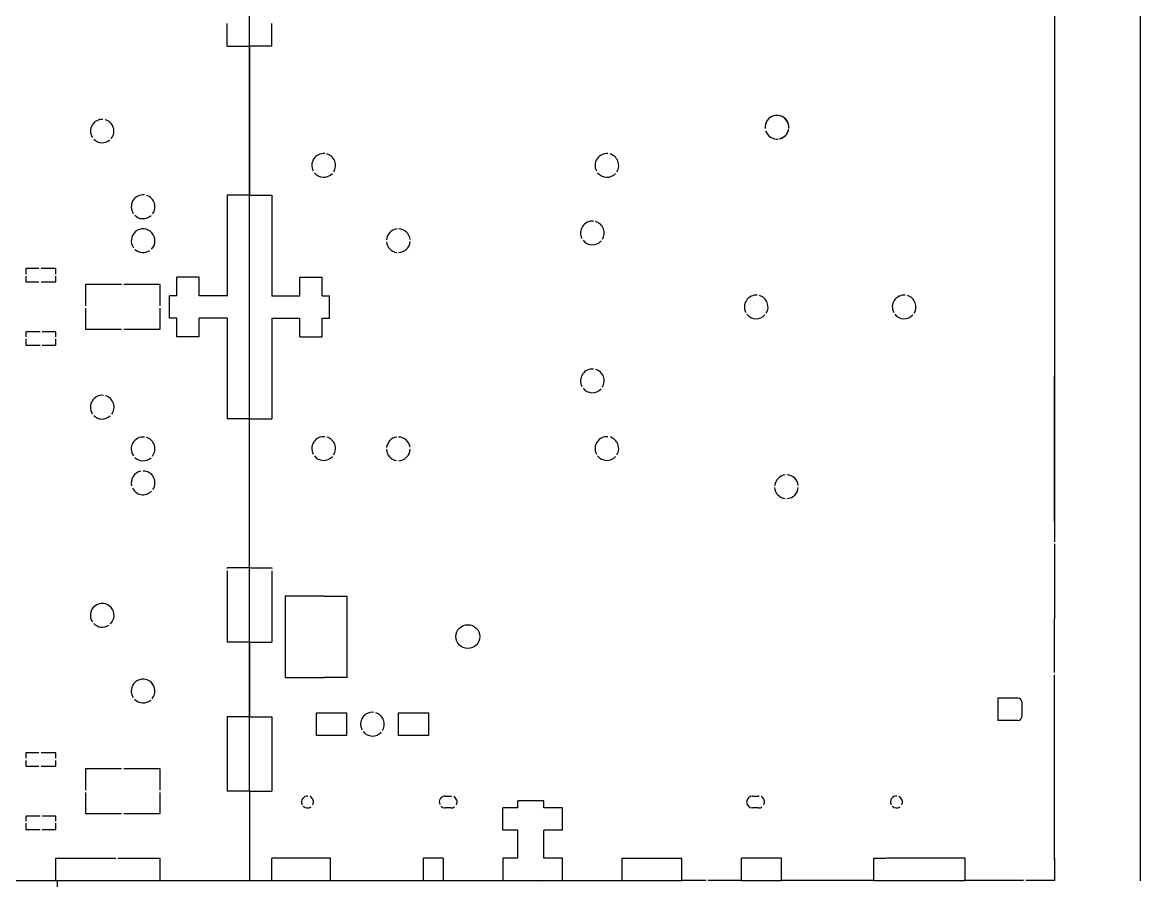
# Model space of a CAD drawing. Header units: centimetres. Extents: x 2209.6 to 2271.7, y 2362.7 to 2417.2.
# Drawn here: x 2225.64 to 2240.64, y 2374.61 to 2386.13 of the extents above; entities that cross this region are included whole.
import ezdxf

# ---------------------------------------------------------------- set-up
doc = ezdxf.new("R2010")
doc.units = ezdxf.units.CM

msp = doc.modelspace()

# ---------------------------------------------------------------- linework, layer by layer
at = {"color": 7, "linetype": 'Continuous', "lineweight": 25}
for p, q in [((2239.489, 2390.006), (2239.489, 2379.155)), ((2228.389, 2385.806), (2228.389, 2386.111)), ((2228.989, 2385.806), (2228.989, 2386.111)), ((2228.689, 2383.806), (2228.389, 2383.806)), ((2228.689, 2383.806), (2228.989, 2383.806)), ((2228.389, 2382.806), (2228.389, 2382.453)), ((2228.989, 2382.806), (2228.989, 2382.453)), ((2228.389, 2382.456), (2228.014, 2382.456)), ((2228.989, 2382.456), (2229.364, 2382.456)), ((2228.389, 2382.156), (2228.014, 2382.156)), ((2228.389, 2382.156), (2228.389, 2381.806)), ((2228.989, 2382.156), (2228.989, 2381.806)), ((2228.989, 2382.156), (2229.364, 2382.156)), ((2228.689, 2380.806), (2228.389, 2380.806)), ((2228.689, 2380.806), (2228.989, 2380.806)), ((2228.389, 2378.806), (2228.389, 2378.794)), ((2228.389, 2378.764), (2228.389, 2377.806)), ((2228.989, 2378.806), (2228.989, 2378.794)), ((2228.989, 2378.764), (2228.989, 2377.806)), ((2228.689, 2377.806), (2228.389, 2377.806)), ((2228.689, 2377.806), (2228.689, 2376.806)), ((2228.689, 2377.806), (2228.989, 2377.806)), ((2228.689, 2376.806), (2228.389, 2376.806)), ((2228.389, 2376.806), (2228.389, 2375.806)), ((2228.689, 2376.806), (2228.989, 2376.806)), ((2228.989, 2376.806), (2228.989, 2375.806)), ((2239.489, 2375.68), (2239.489, 2376.496)), ((2239.489, 2375.65), (2239.489, 2376.466)), ((2228.689, 2375.806), (2228.389, 2375.806)), ((2228.689, 2375.806), (2228.689, 2374.606)), ((2228.689, 2375.806), (2228.989, 2375.806)), ((2232.29, 2375.581), (2232.29, 2375.679)), ((2232.639, 2375.679), (2232.29, 2375.679)), ((2232.639, 2375.581), (2232.639, 2375.679)), ((2239.489, 2375.136), (2239.489, 2375.65)), ((2239.489, 2375.106), (2239.489, 2375.62)), ((2232.089, 2375.281), (2232.089, 2375.581)), ((2232.29, 2375.581), (2232.089, 2375.581)), ((2232.889, 2375.581), (2232.639, 2375.581)), ((2232.889, 2375.281), (2232.889, 2375.581)), ((2232.29, 2375.281), (2232.089, 2375.281)), ((2232.29, 2374.906), (2232.29, 2375.281)), ((2232.639, 2374.906), (2232.639, 2375.281)), ((2232.889, 2375.281), (2232.639, 2375.281)), ((2239.489, 2374.906), (2239.489, 2375.106)), ((2239.489, 2374.876), (2239.489, 2375.076)), ((2226.089, 2374.906), (2226.895, 2374.906)), ((2226.089, 2374.606), (2226.089, 2374.906)), ((2226.925, 2374.906), (2227.489, 2374.906)), ((2227.489, 2374.606), (2227.489, 2374.906)), ((2228.989, 2374.606), (2228.989, 2374.906)), ((2229.775, 2374.906), (2228.989, 2374.906)), ((2231.289, 2374.906), (2231.023, 2374.906)), ((2232.29, 2374.906), (2232.089, 2374.906)), ((2232.889, 2374.906), (2232.639, 2374.906)), ((2232.889, 2374.606), (2232.889, 2374.906)), ((2233.689, 2374.606), (2233.689, 2374.906)), ((2233.689, 2374.906), (2234.489, 2374.906)), ((2234.489, 2374.606), (2234.489, 2374.906)), ((2235.289, 2374.606), (2235.289, 2374.906)), ((2239.489, 2374.906), (2239.489, 2374.606)), ((2226.108, 2374.606), (2226.108, 2373.406)), ((2227.489, 2374.606), (2228.689, 2374.606)), ((2234.814, 2374.606), (2234.489, 2374.606)), ((2235.289, 2374.606), (2234.844, 2374.606)), ((2239.073, 2374.606), (2238.729, 2374.606)), ((2239.489, 2374.606), (2239.103, 2374.606))]:
    msp.add_line(p, q, dxfattribs=at)
for p, q in [((2240.644, 2374.605), (2240.644, 2390.006)), ((2228.689, 2385.806), (2228.689, 2386.806)), ((2228.389, 2385.806), (2228.689, 2385.806)), ((2228.689, 2385.806), (2228.689, 2383.806)), ((2228.989, 2385.806), (2228.689, 2385.806)), ((2228.689, 2383.806), (2228.689, 2385.806)), ((2228.389, 2383.806), (2228.389, 2382.456)), ((2228.689, 2380.806), (2228.689, 2383.806)), ((2228.989, 2383.806), (2228.989, 2382.456)), ((2228.389, 2382.156), (2228.389, 2380.806)), ((2228.989, 2382.156), (2228.989, 2380.806)), ((2239.489, 2379.425), (2239.489, 2381.376)), ((2228.689, 2378.806), (2228.689, 2380.806)), ((2228.689, 2378.806), (2228.689, 2380.806)), ((2228.689, 2378.806), (2228.389, 2378.806)), ((2228.689, 2378.806), (2228.989, 2378.806)), ((2228.689, 2377.806), (2228.689, 2378.806)), ((2228.689, 2376.806), (2228.689, 2377.806)), ((2228.689, 2375.806), (2228.689, 2376.806)), ((2229.775, 2374.606), (2229.775, 2374.906)), ((2231.023, 2374.606), (2231.023, 2374.906)), ((2231.289, 2374.906), (2231.289, 2374.606)), ((2232.089, 2374.906), (2232.089, 2374.606)), ((2235.828, 2374.906), (2235.289, 2374.906)), ((2235.828, 2374.606), (2235.828, 2374.906)), ((2237.064, 2374.606), (2237.064, 2374.906)), ((2237.064, 2374.906), (2237.182, 2374.906)), ((2237.182, 2374.906), (2237.231, 2374.906)), ((2238.289, 2374.906), (2237.241, 2374.906)), ((2238.289, 2374.606), (2238.289, 2374.906)), ((2217.889, 2374.606), (2227.489, 2374.606)), ((2225.595, 2374.606), (2226.108, 2374.606)), ((2226.108, 2374.606), (2232.608, 2374.605)), ((2228.689, 2374.606), (2234.489, 2374.606)), ((2235.289, 2374.606), (2235.828, 2374.606)), ((2237.064, 2374.606), (2235.828, 2374.606)), ((2237.064, 2374.606), (2238.289, 2374.606)), ((2238.729, 2374.606), (2238.289, 2374.606))]:
    msp.add_line(p, q)
at = {"color": 1, "linetype": 'Continuous'}
msp.add_line((2226.752, 2384.821), (2226.752, 2384.82), dxfattribs=at)
at = {"color": 1, "linetype": 'Continuous', "lineweight": 25}
for p, q in [((2225.689, 2382.821), (2225.689, 2382.748)), ((2225.865, 2382.821), (2225.689, 2382.821)), ((2226.089, 2382.821), (2225.895, 2382.821)), ((2226.089, 2382.748), (2226.089, 2382.821)), ((2225.689, 2382.718), (2225.689, 2382.641)), ((2226.089, 2382.641), (2226.089, 2382.718)), ((2228.014, 2382.706), (2227.714, 2382.706)), ((2227.714, 2382.456), (2227.714, 2382.706)), ((2228.014, 2382.456), (2228.014, 2382.706)), ((2229.364, 2382.456), (2229.364, 2382.706)), ((2229.364, 2382.706), (2229.664, 2382.706)), ((2229.664, 2382.456), (2229.664, 2382.706)), ((2225.689, 2382.641), (2225.865, 2382.641)), ((2225.895, 2382.641), (2226.089, 2382.641)), ((2226.489, 2382.606), (2226.489, 2382.321)), ((2226.974, 2382.606), (2226.489, 2382.606)), ((2227.489, 2382.606), (2227.004, 2382.606)), ((2227.489, 2382.321), (2227.489, 2382.606)), ((2227.714, 2382.456), (2227.616, 2382.456)), ((2227.616, 2382.156), (2227.616, 2382.456)), ((2229.664, 2382.456), (2229.762, 2382.456)), ((2229.762, 2382.156), (2229.762, 2382.456)), ((2226.489, 2382.291), (2226.489, 2382.006)), ((2227.489, 2382.006), (2227.489, 2382.291)), ((2227.714, 2382.156), (2227.616, 2382.156)), ((2227.714, 2381.906), (2227.714, 2382.156)), ((2228.014, 2381.906), (2228.014, 2382.156)), ((2229.364, 2381.906), (2229.364, 2382.156)), ((2229.664, 2382.156), (2229.762, 2382.156)), ((2229.664, 2381.906), (2229.664, 2382.156)), ((2225.88, 2381.971), (2225.689, 2381.971)), ((2225.689, 2381.971), (2225.689, 2381.906)), ((2226.089, 2381.971), (2225.91, 2381.971)), ((2226.089, 2381.906), (2226.089, 2381.971)), ((2226.489, 2382.006), (2226.974, 2382.006)), ((2227.004, 2382.006), (2227.489, 2382.006)), ((2228.014, 2381.906), (2227.714, 2381.906)), ((2229.364, 2381.906), (2229.664, 2381.906)), ((2225.689, 2381.876), (2225.689, 2381.791)), ((2225.689, 2381.791), (2225.88, 2381.791)), ((2225.91, 2381.791), (2226.089, 2381.791)), ((2226.089, 2381.791), (2226.089, 2381.876)), ((2229.693, 2378.426), (2229.169, 2378.426)), ((2239.489, 2377.4), (2239.489, 2378.122)), ((2229.169, 2377.332), (2229.693, 2377.332)), ((2239.489, 2376.496), (2239.489, 2377.37)), ((2238.729, 2377.056), (2238.729, 2376.756)), ((2238.999, 2377.056), (2238.729, 2377.056)), ((2239.049, 2377.006), (2239.049, 2376.806)), ((2229.589, 2376.856), (2229.989, 2376.856)), ((2229.589, 2376.556), (2229.589, 2376.856)), ((2229.989, 2376.856), (2229.989, 2376.556)), ((2230.689, 2376.556), (2230.689, 2376.856)), ((2230.689, 2376.856), (2231.089, 2376.856)), ((2231.089, 2376.856), (2231.089, 2376.556)), ((2238.999, 2376.756), (2238.729, 2376.756)), ((2229.989, 2376.556), (2229.589, 2376.556)), ((2231.089, 2376.556), (2230.689, 2376.556)), ((2225.865, 2376.321), (2225.689, 2376.321)), ((2225.689, 2376.321), (2225.689, 2376.248)), ((2225.689, 2376.218), (2225.689, 2376.141)), ((2226.089, 2376.321), (2225.895, 2376.321)), ((2226.089, 2376.248), (2226.089, 2376.321)), ((2226.089, 2376.141), (2226.089, 2376.218)), ((2225.689, 2376.141), (2225.865, 2376.141)), ((2225.895, 2376.141), (2226.089, 2376.141)), ((2226.489, 2376.106), (2226.489, 2375.821)), ((2226.974, 2376.106), (2226.489, 2376.106)), ((2227.489, 2376.106), (2227.004, 2376.106)), ((2227.489, 2375.821), (2227.489, 2376.106)), ((2226.489, 2375.791), (2226.489, 2375.506)), ((2227.489, 2375.506), (2227.489, 2375.791)), ((2225.689, 2375.471), (2225.689, 2375.406)), ((2225.88, 2375.471), (2225.689, 2375.471)), ((2226.089, 2375.471), (2225.91, 2375.471)), ((2226.089, 2375.406), (2226.089, 2375.471)), ((2226.489, 2375.506), (2226.974, 2375.506)), ((2227.004, 2375.506), (2227.489, 2375.506)), ((2225.689, 2375.376), (2225.689, 2375.291)), ((2226.089, 2375.291), (2226.089, 2375.376)), ((2225.689, 2375.291), (2225.88, 2375.291)), ((2225.91, 2375.291), (2226.089, 2375.291))]:
    msp.add_line(p, q, dxfattribs=at)
at = {"color": 1}
for p, q in [((2239.489, 2379.125), (2239.489, 2378.122)), ((2229.169, 2378.426), (2229.169, 2377.332)), ((2229.693, 2378.426), (2229.993, 2378.426)), ((2229.993, 2378.426), (2229.993, 2377.332)), ((2229.993, 2377.332), (2229.693, 2377.332)), ((2231.315, 2375.741), (2231.395, 2375.741)), ((2235.439, 2375.741), (2235.519, 2375.741)), ((2231.395, 2375.581), (2231.315, 2375.581)), ((2235.519, 2375.581), (2235.439, 2375.581))]:
    msp.add_line(p, q, dxfattribs=at)
at = {"color": 1, "linetype": 'Continuous', "lineweight": 25}
msp.add_circle((2231.619, 2377.881), 0.16, dxfattribs=at)
for centre, radius, start, end in [((2226.713, 2384.667), 0.157, 86.381, 213.1325), ((2226.713, 2384.667), 0.157, 321.1672, 75.7298), ((2235.766, 2384.719), 0.159, 84.9224, 185.6871), ((2235.766, 2384.719), 0.159, 94.0521, 178.126), ((2235.766, 2384.719), 0.159, 1.8077, 85.0656), ((2235.766, 2384.719), 0.159, 354.3129, 74.311), ((2235.766, 2384.719), 0.159, 196.7094, 266.3169), ((2235.766, 2384.719), 0.159, 196.7094, 207.7883), ((2235.766, 2384.719), 0.159, 218.2399, 273.4355), ((2235.766, 2384.719), 0.159, 279.0049, 348.7476), ((2235.766, 2384.719), 0.159, 279.0049, 317.5522), ((2235.766, 2384.719), 0.159, 328.0722, 348.7476), ((2226.713, 2384.667), 0.157, 223.7696, 310.3103), ((2229.684, 2384.206), 0.159, 84.9224, 207.7883), ((2229.684, 2384.206), 0.159, 328.0722, 74.311), ((2233.484, 2384.206), 0.159, 84.9224, 207.7883), ((2233.484, 2384.206), 0.159, 328.0722, 74.311), ((2229.684, 2384.206), 0.159, 218.2399, 317.5522), ((2233.484, 2384.206), 0.159, 218.2399, 317.5522), ((2227.262, 2383.651), 0.159, 83.2615, 214.1662), ((2227.262, 2383.651), 0.159, 323.3359, 72.5875), ((2227.262, 2383.651), 0.159, 224.7476, 312.665), ((2233.289, 2383.299), 0.159, 84.9224, 207.7883), ((2233.289, 2383.299), 0.159, 328.0722, 74.311), ((2227.262, 2383.195), 0.159, 314.7543, 216.0329), ((2230.686, 2383.195), 0.159, 97.4306, 175.3265), ((2230.686, 2383.195), 0.159, 5.1488, 88.9067), ((2230.686, 2383.195), 0.159, 184.7973, 262.4758), ((2230.686, 2383.195), 0.159, 271.1869, 356.092), ((2233.289, 2383.299), 0.159, 218.2399, 317.5522), ((2227.262, 2383.195), 0.159, 226.679, 303.5851), ((2235.487, 2382.306), 0.159, 84.9224, 207.7883), ((2235.487, 2382.306), 0.159, 328.0722, 74.311), ((2237.472, 2382.306), 0.159, 84.9224, 207.7883), ((2237.472, 2382.306), 0.159, 328.0722, 74.311), ((2235.487, 2382.306), 0.159, 218.2399, 317.5522), ((2237.472, 2382.306), 0.159, 218.2399, 317.5522), ((2233.289, 2381.314), 0.159, 84.9224, 207.7883), ((2233.289, 2381.314), 0.159, 328.0722, 74.311), ((2233.289, 2381.314), 0.159, 218.2399, 317.5522), ((2226.713, 2380.961), 0.159, 84.0527, 213.5428), ((2226.713, 2380.961), 0.159, 323.1704, 73.4098), ((2226.713, 2380.961), 0.159, 224.1053, 312.4927), ((2227.262, 2380.401), 0.159, 83.2615, 214.9692), ((2227.262, 2380.401), 0.159, 322.5294, 72.5875), ((2229.684, 2380.406), 0.159, 84.9224, 207.7883), ((2229.684, 2380.406), 0.159, 328.0722, 74.311), ((2230.686, 2380.401), 0.159, 97.9562, 172.9526), ((2230.686, 2380.401), 0.159, 7.6296, 89.7988), ((2233.484, 2380.406), 0.159, 84.9224, 207.7883), ((2233.484, 2380.406), 0.159, 328.0722, 74.311), ((2230.686, 2380.401), 0.159, 180.9519, 261.5837), ((2227.262, 2380.401), 0.159, 225.5768, 311.8246), ((2229.684, 2380.406), 0.159, 218.2399, 317.5522), ((2230.686, 2380.401), 0.159, 270.6613, 358.4659), ((2233.484, 2380.406), 0.159, 218.2399, 317.5522), ((2227.262, 2379.945), 0.159, 100.8297, 194.1157), ((2227.262, 2379.945), 0.159, 325.7027, 90.3427), ((2235.893, 2379.893), 0.159, 95.5265, 175.0312), ((2235.893, 2379.893), 0.159, 5.1603, 87.0257), ((2227.262, 2379.945), 0.159, 204.7337, 315.1172), ((2235.893, 2379.893), 0.159, 183.4211, 264.3569), ((2235.893, 2379.893), 0.159, 273.091, 356.3874), ((2226.713, 2378.167), 0.159, 313.5845, 214.0161), ((2226.713, 2378.167), 0.159, 224.5928, 302.3214), ((2227.262, 2377.151), 0.159, 320.7698, 213.7644), ((2227.262, 2377.151), 0.159, 224.3334, 309.9822), ((2238.999, 2377.006), 0.05, 0, 90), ((2230.339, 2376.706), 0.159, 84.9224, 207.7883), ((2230.339, 2376.706), 0.159, 328.0722, 74.311), ((2238.999, 2376.806), 0.05, 270, 0), ((2230.339, 2376.706), 0.159, 218.2399, 317.5522)]:
    msp.add_arc(centre, radius, start, end, dxfattribs=at)
at = {"color": 1}
for centre, start, end in [((2229.468, 2375.661), 85.9975, 203.7607), ((2229.468, 2375.661), 224.6492, 306.8663), ((2229.468, 2375.661), 332.4778, 65.1206), ((2231.315, 2375.661), 90, 203.7607), ((2231.315, 2375.661), 224.6492, 270), ((2231.395, 2375.661), 85.9975, 90), ((2231.395, 2375.661), 332.4778, 65.1206), ((2235.439, 2375.661), 90, 270), ((2235.519, 2375.661), 85.9975, 90), ((2235.519, 2375.661), 332.4778, 65.1206), ((2235.519, 2375.661), 332.4778, 65.1206), ((2237.369, 2375.661), 85.9975, 203.7607), ((2237.369, 2375.661), 224.6492, 306.8663), ((2237.369, 2375.661), 332.4778, 65.1206), ((2231.395, 2375.661), 270, 306.8663), ((2235.519, 2375.661), 270, 306.8663)]:
    msp.add_arc(centre, 0.08, start, end, dxfattribs=at)

doc.saveas('drawing.dxf')
